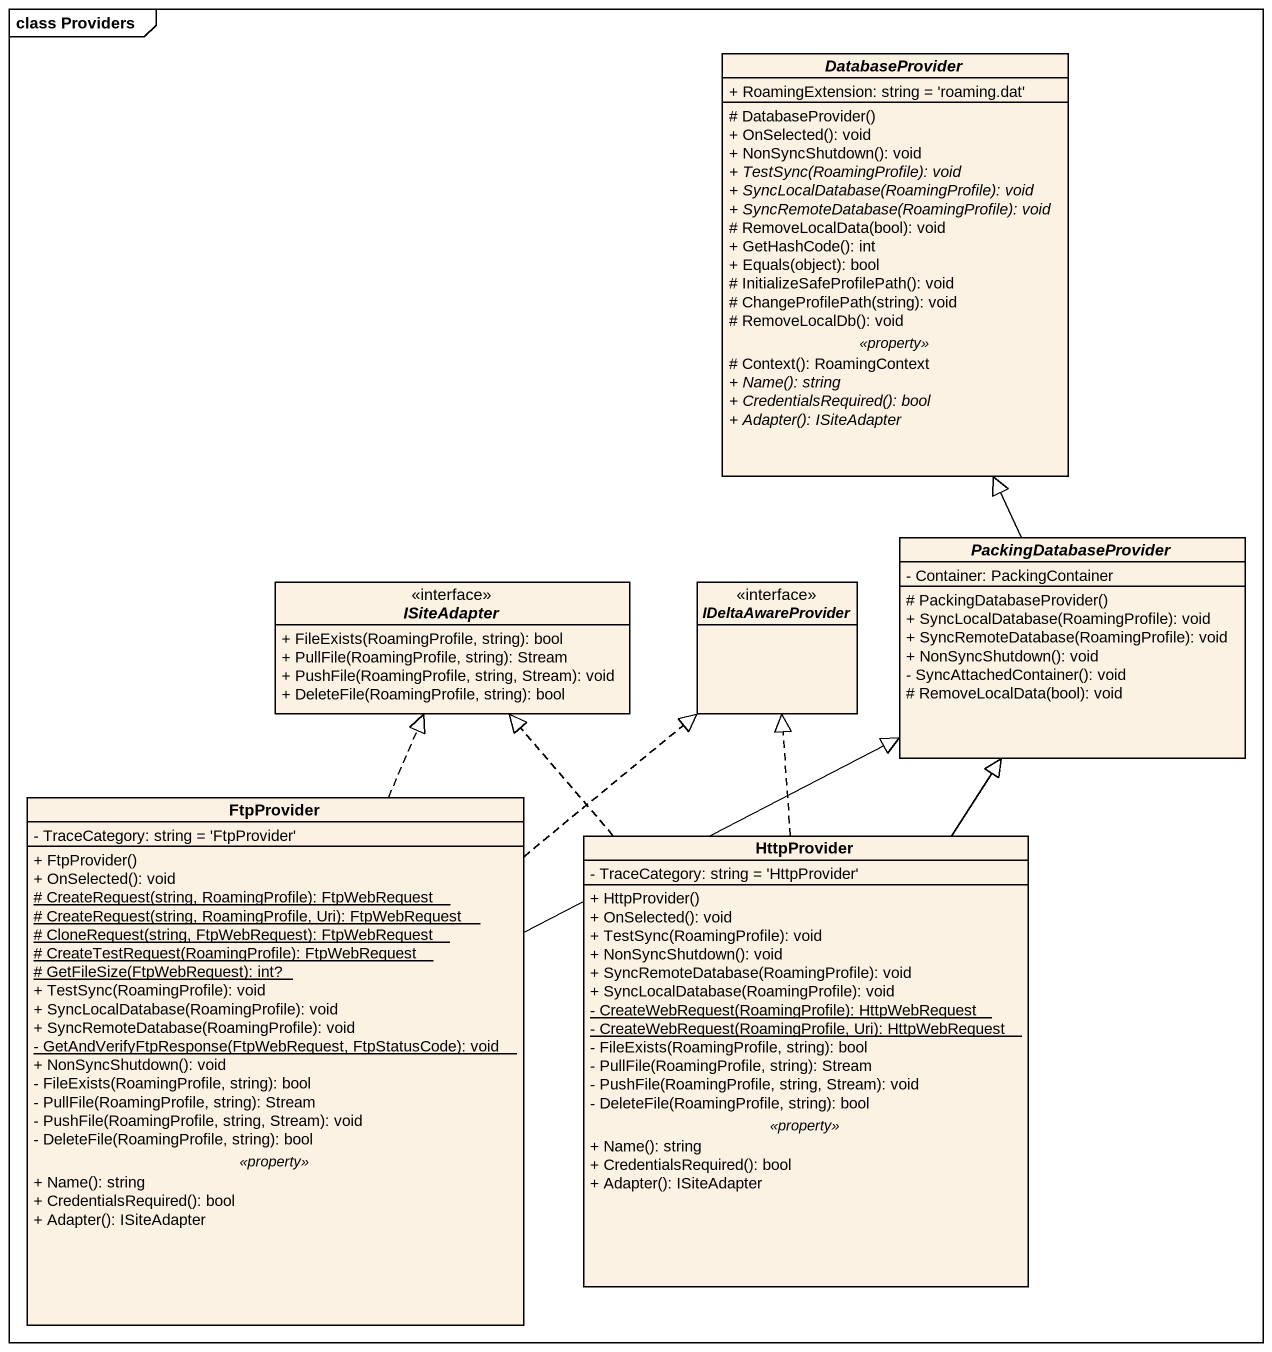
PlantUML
@startuml
mainframe class Providers
hide circle
hide empty members
skinparam classAttributeIconSize 0
abstract class DatabaseProvider {
  + RoamingExtension: string = 'roaming.dat'
  --
  # DatabaseProvider()
  + OnSelected(): void
  + NonSyncShutdown(): void
  {abstract} + TestSync(RoamingProfile): void
  {abstract} + SyncLocalDatabase(RoamingProfile): void
  {abstract} + SyncRemoteDatabase(RoamingProfile): void
  # RemoveLocalData(bool): void
  + GetHashCode(): int
  + Equals(object): bool
  # InitializeSafeProfilePath(): void
  # ChangeProfilePath(string): void
  # RemoveLocalDb(): void
  .. <<property>> ..
  # Context(): RoamingContext
  {abstract} + Name(): string
  {abstract} + CredentialsRequired(): bool
  {abstract} + Adapter(): ISiteAdapter
}
abstract class PackingDatabaseProvider {
  - Container: PackingContainer
  # PackingDatabaseProvider()
  + SyncLocalDatabase(RoamingProfile): void
  + SyncRemoteDatabase(RoamingProfile): void
  + NonSyncShutdown(): void
  - SyncAttachedContainer(): void
  # RemoveLocalData(bool): void
}
interface ISiteAdapter <<interface>> {
  + FileExists(RoamingProfile, string): bool
  + PullFile(RoamingProfile, string): Stream
  + PushFile(RoamingProfile, string, Stream): void
  + DeleteFile(RoamingProfile, string): bool
}
interface IDeltaAwareProvider <<interface>>
class FtpProvider {
  - TraceCategory: string = 'FtpProvider'
  --
  + FtpProvider()
  + OnSelected(): void
  {static} # CreateRequest(string, RoamingProfile): FtpWebRequest
  {static} # CreateRequest(string, RoamingProfile, Uri): FtpWebRequest
  {static} # CloneRequest(string, FtpWebRequest): FtpWebRequest
  {static} # CreateTestRequest(RoamingProfile): FtpWebRequest
  {static} # GetFileSize(FtpWebRequest): int?
  + TestSync(RoamingProfile): void
  + SyncLocalDatabase(RoamingProfile): void
  + SyncRemoteDatabase(RoamingProfile): void
  {static} - GetAndVerifyFtpResponse(FtpWebRequest, FtpStatusCode): void
  + NonSyncShutdown(): void
  - FileExists(RoamingProfile, string): bool
  - PullFile(RoamingProfile, string): Stream
  - PushFile(RoamingProfile, string, Stream): void
  - DeleteFile(RoamingProfile, string): bool
  .. <<property>> ..
  + Name(): string
  + CredentialsRequired(): bool
  + Adapter(): ISiteAdapter
}
class HttpProvider {
  - TraceCategory: string = 'HttpProvider'
  --
  + HttpProvider()
  + OnSelected(): void
  + TestSync(RoamingProfile): void
  + NonSyncShutdown(): void
  + SyncRemoteDatabase(RoamingProfile): void
  + SyncLocalDatabase(RoamingProfile): void
  {static} - CreateWebRequest(RoamingProfile): HttpWebRequest
  {static} - CreateWebRequest(RoamingProfile, Uri): HttpWebRequest
  - FileExists(RoamingProfile, string): bool
  - PullFile(RoamingProfile, string): Stream
  - PushFile(RoamingProfile, string, Stream): void
  - DeleteFile(RoamingProfile, string): bool
  .. <<property>> ..
  + Name(): string
  + CredentialsRequired(): bool
  + Adapter(): ISiteAdapter
}
PackingDatabaseProvider -up-|> DatabaseProvider
FtpProvider -right-|> PackingDatabaseProvider
FtpProvider .up.|> ISiteAdapter
FtpProvider .up.|> IDeltaAwareProvider
HttpProvider -up-|> PackingDatabaseProvider
HttpProvider .up.|> ISiteAdapter
HttpProvider .up.|> IDeltaAwareProvider
@enduml
